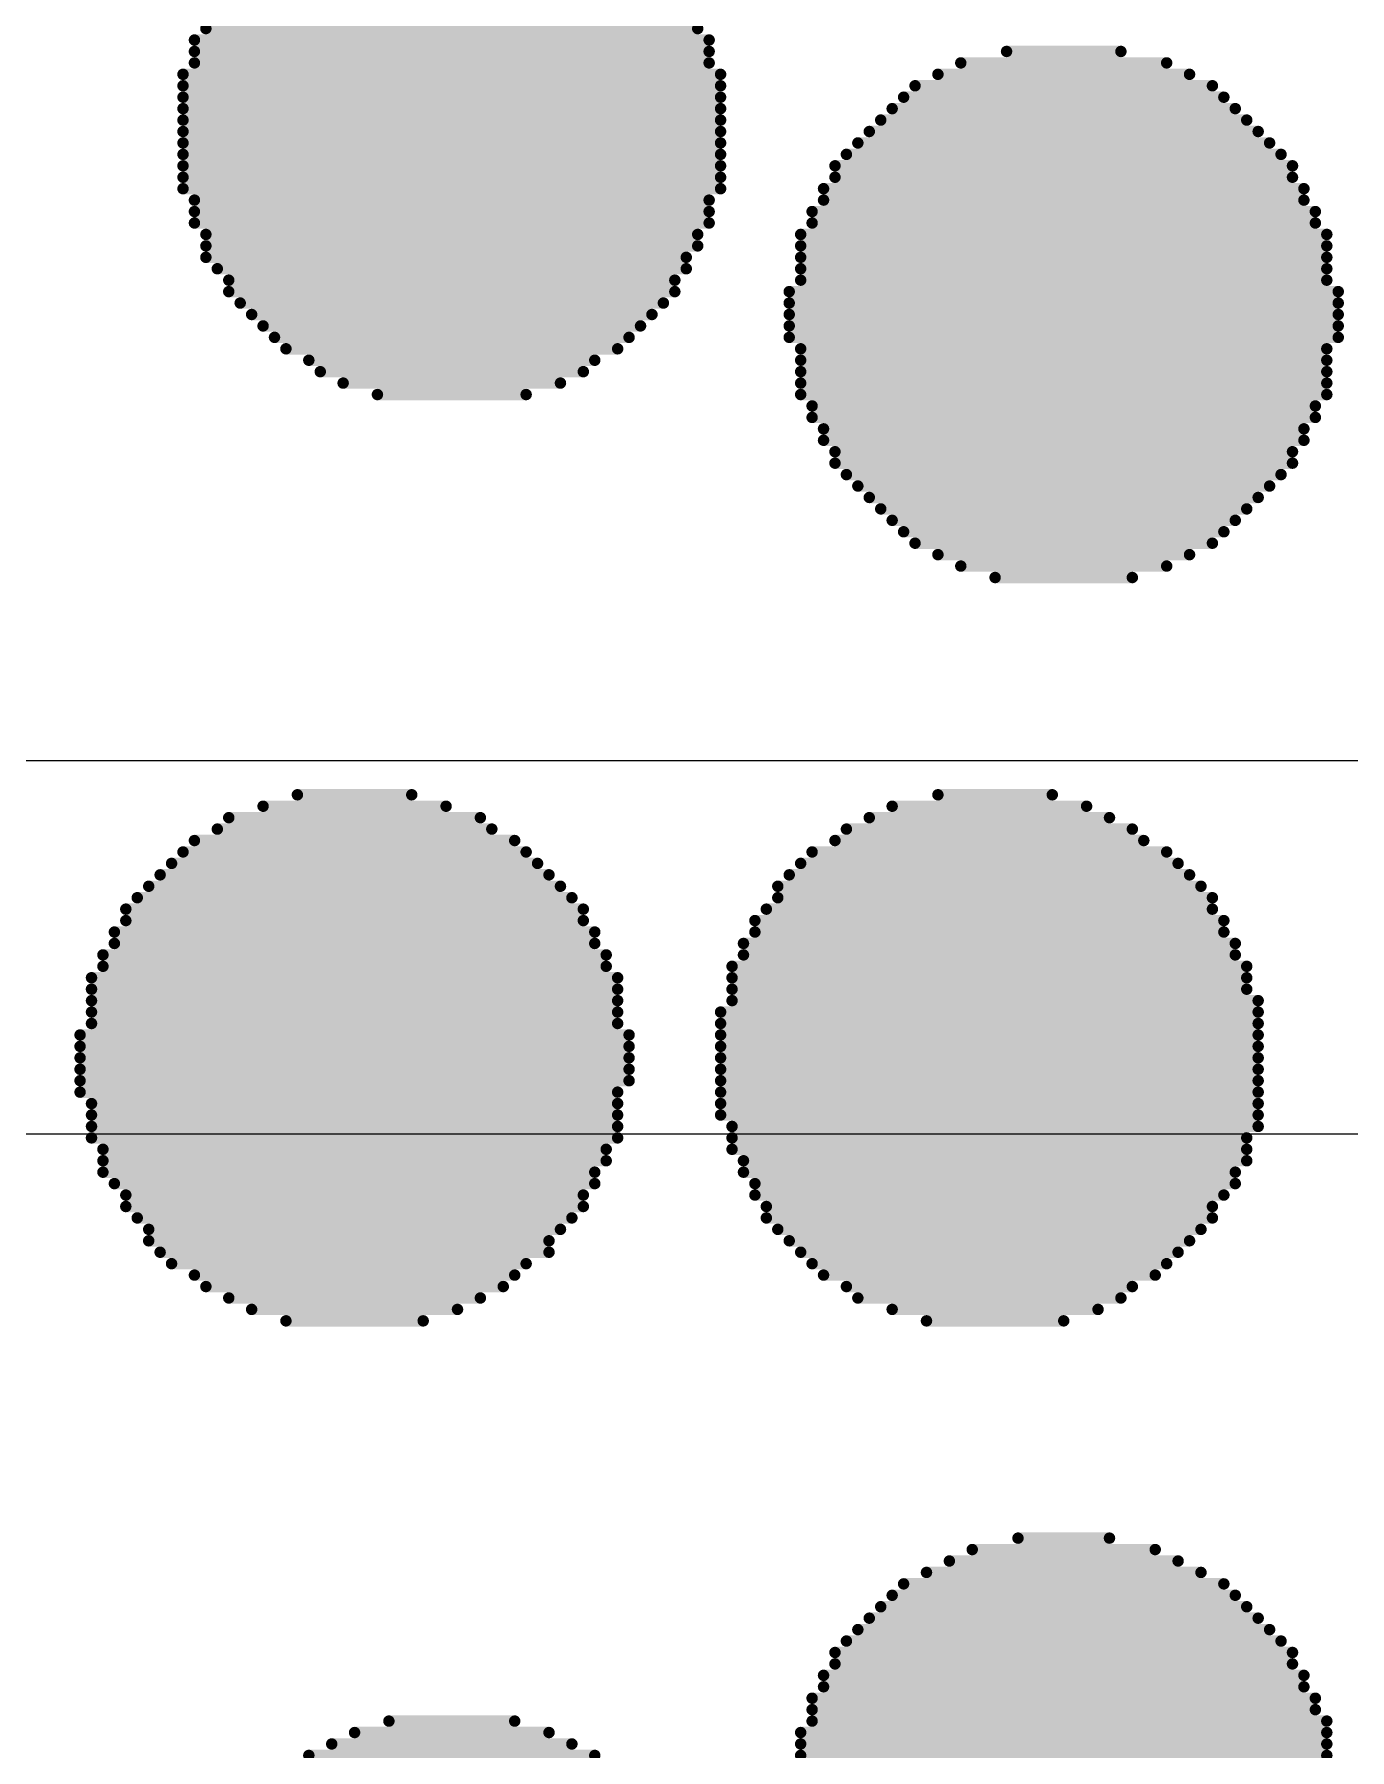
# Model space of a CAD drawing. Header units: millimetres. Extents: x 45 to 209, y 90 to 189.
# Drawn here: x 68.38 to 69.11, y 96.816 to 97.769 of the extents above; entities that cross this region are included whole.
import ezdxf

# ---------------------------------------------------------------- set-up
doc = ezdxf.new("R2010")
doc.units = ezdxf.units.MM
doc.layers.add('TopLayer', color=1, linetype='Continuous')
doc.layers.add('TopOverlay', color=2, linetype='Continuous')

# ---------------------------------------------------------------- blocks, each defined once
blk = doc.blocks.new('5394DE47_A0E8_4329_8464_7791B7C19310_62')
at = {"layer": 'TopOverlay', "const_width": 0.00635}
for points in [[(0.7953, 3.61655), (1.06835, 3.61655)], [(0.78895, 3.6102), (1.0747, 3.6102)], [(0.78895, 3.60385), (1.0747, 3.60385)], [(0.78895, 3.5975), (1.0747, 3.5975)], [(1.2144, 3.5975), (1.3287, 3.5975)], [(1.2398, 3.60385), (1.3033, 3.60385)], [(0.7826, 3.59115), (1.08105, 3.59115)], [(1.2017, 3.59115), (1.3414, 3.59115)], [(0.7826, 3.5848), (1.08105, 3.5848)], [(0.7826, 3.57845), (1.08105, 3.57845)], [(1.18265, 3.57845), (1.36045, 3.57845)], [(1.189, 3.5848), (1.3541, 3.5848)], [(0.7826, 3.5721), (1.08105, 3.5721)], [(1.1763, 3.5721), (1.3668, 3.5721)], [(0.7826, 3.56575), (1.08105, 3.56575)], [(0.7826, 3.5594), (1.08105, 3.5594)], [(1.1636, 3.5594), (1.3795, 3.5594)], [(1.16995, 3.56575), (1.37315, 3.56575)], [(0.7826, 3.55305), (1.08105, 3.55305)], [(1.15725, 3.55305), (1.38585, 3.55305)], [(0.7826, 3.5467), (1.08105, 3.5467)], [(0.7826, 3.54035), (1.08105, 3.54035)], [(1.14455, 3.54035), (1.39855, 3.54035)], [(1.1509, 3.5467), (1.3922, 3.5467)], [(0.7826, 3.534), (1.08105, 3.534)], [(1.14455, 3.534), (1.39855, 3.534)], [(0.7826, 3.52765), (1.08105, 3.52765)], [(0.78895, 3.5213), (1.0747, 3.5213)], [(1.1382, 3.52765), (1.4049, 3.52765)], [(1.1382, 3.5213), (1.4049, 3.5213)], [(0.78895, 3.51495), (1.0747, 3.51495)], [(1.13185, 3.51495), (1.41125, 3.51495)], [(0.78895, 3.5086), (1.0747, 3.5086)], [(0.7953, 3.50225), (1.06835, 3.50225)], [(1.1255, 3.50225), (1.4176, 3.50225)], [(1.13185, 3.5086), (1.41125, 3.5086)], [(0.7953, 3.4959), (1.06835, 3.4959)], [(1.1255, 3.4959), (1.4176, 3.4959)], [(0.7953, 3.48955), (1.062, 3.48955)], [(0.80165, 3.4832), (1.062, 3.4832)], [(1.1255, 3.48955), (1.4176, 3.48955)], [(1.1255, 3.4832), (1.4176, 3.4832)], [(0.808, 3.47685), (1.05565, 3.47685)], [(1.1255, 3.47685), (1.4176, 3.47685)], [(0.808, 3.4705), (1.05565, 3.4705)], [(0.81435, 3.46415), (1.0493, 3.46415)], [(1.11915, 3.4705), (1.42395, 3.4705)], [(1.11915, 3.46415), (1.42395, 3.46415)], [(0.8207, 3.4578), (1.04295, 3.4578)], [(1.11915, 3.4578), (1.42395, 3.4578)], [(0.82705, 3.45145), (1.0366, 3.45145)], [(0.8334, 3.4451), (1.03025, 3.4451)], [(1.11915, 3.45145), (1.42395, 3.45145)], [(1.11915, 3.4451), (1.42395, 3.4451)], [(0.83975, 3.43875), (1.0239, 3.43875)], [(1.1255, 3.43875), (1.4176, 3.43875)], [(0.85245, 3.4324), (1.0112, 3.4324)], [(0.8588, 3.42605), (1.00485, 3.42605)], [(1.1255, 3.4324), (1.4176, 3.4324)], [(1.1255, 3.42605), (1.4176, 3.42605)], [(0.8715, 3.4197), (0.99215, 3.4197)], [(1.1255, 3.4197), (1.4176, 3.4197)], [(0.89055, 3.41335), (0.9731, 3.41335)], [(1.1255, 3.41335), (1.4176, 3.41335)], [(1.13185, 3.407), (1.41125, 3.407)], [(1.13185, 3.40065), (1.41125, 3.40065)], [(1.1382, 3.3943), (1.4049, 3.3943)], [(1.1382, 3.38795), (1.4049, 3.38795)], [(1.14455, 3.3816), (1.39855, 3.3816)], [(1.14455, 3.37525), (1.39855, 3.37525)], [(1.1509, 3.3689), (1.3922, 3.3689)], [(1.15725, 3.36255), (1.38585, 3.36255)], [(1.1636, 3.3562), (1.3795, 3.3562)], [(1.16995, 3.34985), (1.37315, 3.34985)], [(1.1763, 3.3435), (1.3668, 3.3435)], [(1.18265, 3.33715), (1.36045, 3.33715)], [(1.189, 3.3308), (1.3541, 3.3308)], [(1.2017, 3.32445), (1.3414, 3.32445)], [(1.2144, 3.3181), (1.3287, 3.3181)], [(1.23345, 3.31175), (1.30965, 3.31175)], [(0.8461, 3.1911), (0.9096, 3.1911)], [(1.2017, 3.1911), (1.2652, 3.1911)], [(0.808, 3.1784), (0.9477, 3.1784)], [(0.82705, 3.18475), (0.92865, 3.18475)], [(1.1636, 3.1784), (1.29695, 3.1784)], [(1.1763, 3.18475), (1.28425, 3.18475)], [(0.80165, 3.17205), (0.95405, 3.17205)], [(1.1509, 3.17205), (1.30965, 3.17205)], [(0.7826, 3.15935), (0.9731, 3.15935)], [(0.78895, 3.1657), (0.96675, 3.1657)], [(1.13185, 3.15935), (1.3287, 3.15935)], [(1.14455, 3.1657), (1.316, 3.1657)], [(0.77625, 3.153), (0.97945, 3.153)], [(1.1255, 3.153), (1.33505, 3.153)], [(0.76355, 3.1403), (0.99215, 3.1403)], [(0.7699, 3.14665), (0.9858, 3.14665)], [(1.1128, 3.1403), (1.34775, 3.1403)], [(1.11915, 3.14665), (1.3414, 3.14665)], [(0.7572, 3.13395), (0.9985, 3.13395)], [(1.1128, 3.13395), (1.3541, 3.13395)], [(0.75085, 3.1276), (1.00485, 3.1276)], [(0.75085, 3.12125), (1.00485, 3.12125)], [(1.1001, 3.12125), (1.36045, 3.12125)], [(1.10645, 3.1276), (1.3541, 3.1276)], [(0.7445, 3.1149), (1.0112, 3.1149)], [(1.1001, 3.1149), (1.36045, 3.1149)], [(0.73815, 3.1022), (1.01755, 3.1022)], [(0.7445, 3.10855), (1.0112, 3.10855)], [(1.09375, 3.10855), (1.3668, 3.10855)], [(1.09375, 3.1022), (1.3668, 3.1022)], [(0.73815, 3.09585), (1.01755, 3.09585)], [(1.0874, 3.09585), (1.37315, 3.09585)], [(0.7318, 3.0895), (1.0239, 3.0895)], [(0.7318, 3.08315), (1.0239, 3.08315)], [(1.0874, 3.0895), (1.37315, 3.0895)], [(1.0874, 3.08315), (1.37315, 3.08315)], [(0.7318, 3.0768), (1.0239, 3.0768)], [(1.0874, 3.0768), (1.3795, 3.0768)], [(0.7318, 3.07045), (1.0239, 3.07045)], [(0.7318, 3.0641), (1.0239, 3.0641)], [(1.08105, 3.07045), (1.3795, 3.07045)], [(1.08105, 3.0641), (1.3795, 3.0641)], [(0.72545, 3.05775), (1.03025, 3.05775)], [(1.08105, 3.05775), (1.3795, 3.05775)], [(0.72545, 3.0514), (1.03025, 3.0514)], [(0.72545, 3.04505), (1.03025, 3.04505)], [(1.08105, 3.0514), (1.3795, 3.0514)], [(1.08105, 3.04505), (1.3795, 3.04505)], [(0.72545, 3.0387), (1.03025, 3.0387)], [(1.08105, 3.0387), (1.3795, 3.0387)], [(0.72545, 3.03235), (1.03025, 3.03235)], [(0.72545, 3.026), (1.0239, 3.026)], [(1.08105, 3.03235), (1.3795, 3.03235)], [(1.08105, 3.026), (1.3795, 3.026)], [(0.7318, 3.01965), (1.0239, 3.01965)], [(1.08105, 3.01965), (1.3795, 3.01965)], [(0.7318, 3.0133), (1.0239, 3.0133)], [(0.7318, 3.00695), (1.0239, 3.00695)], [(1.08105, 3.0133), (1.3795, 3.0133)], [(1.0874, 3.00695), (1.3795, 3.00695)], [(0.7318, 3.0006), (1.0239, 3.0006)], [(1.0874, 3.0006), (1.37315, 3.0006)], [(0.73815, 2.99425), (1.01755, 2.99425)], [(0.73815, 2.9879), (1.01755, 2.9879)], [(1.0874, 2.99425), (1.37315, 2.99425)], [(1.09375, 2.9879), (1.37315, 2.9879)], [(0.73815, 2.98155), (1.0112, 2.98155)], [(1.09375, 2.98155), (1.3668, 2.98155)], [(0.7445, 2.9752), (1.0112, 2.9752)], [(0.75085, 2.96885), (1.00485, 2.96885)], [(1.1001, 2.9752), (1.3668, 2.9752)], [(1.1001, 2.96885), (1.36045, 2.96885)], [(0.75085, 2.9625), (1.00485, 2.9625)], [(1.10645, 2.9625), (1.3541, 2.9625)], [(0.7572, 2.95615), (0.9985, 2.95615)], [(0.76355, 2.9498), (0.99215, 2.9498)], [(1.10645, 2.95615), (1.3541, 2.95615)], [(1.1128, 2.9498), (1.34775, 2.9498)], [(0.76355, 2.94345), (0.9858, 2.94345)], [(1.11915, 2.94345), (1.3414, 2.94345)], [(0.7699, 2.9371), (0.9858, 2.9371)], [(0.77625, 2.93075), (0.9731, 2.93075)], [(1.1255, 2.9371), (1.33505, 2.9371)], [(1.13185, 2.93075), (1.3287, 2.93075)], [(0.78895, 2.9244), (0.96675, 2.9244)], [(1.1382, 2.9244), (1.32235, 2.9244)], [(0.7953, 2.91805), (0.9604, 2.91805)], [(0.808, 2.9117), (0.9477, 2.9117)], [(1.1509, 2.91805), (1.30965, 2.91805)], [(1.15725, 2.9117), (1.3033, 2.9117)], [(0.8207, 2.90535), (0.935, 2.90535)], [(1.1763, 2.90535), (1.2906, 2.90535)], [(0.83975, 2.899), (0.91595, 2.899)], [(1.19535, 2.899), (1.27155, 2.899)], [(1.24615, 2.77835), (1.29695, 2.77835)], [(1.22075, 2.772), (1.32235, 2.772)], [(1.19535, 2.7593), (1.34775, 2.7593)], [(1.20805, 2.76565), (1.33505, 2.76565)], [(1.18265, 2.75295), (1.36045, 2.75295)], [(1.16995, 2.74025), (1.37315, 2.74025)], [(1.1763, 2.7466), (1.3668, 2.7466)], [(1.1636, 2.7339), (1.3795, 2.7339)], [(1.1509, 2.7212), (1.3922, 2.7212)], [(1.15725, 2.72755), (1.38585, 2.72755)], [(1.14455, 2.71485), (1.39855, 2.71485)], [(1.1382, 2.70215), (1.4049, 2.70215)], [(1.14455, 2.7085), (1.39855, 2.7085)], [(1.1382, 2.6958), (1.4049, 2.6958)], [(1.13185, 2.68945), (1.41125, 2.68945)], [(1.13185, 2.6831), (1.41125, 2.6831)], [(0.8969, 2.67675), (0.96675, 2.67675)], [(1.13185, 2.67675), (1.4176, 2.67675)], [(0.86515, 2.66405), (0.9985, 2.66405)], [(0.87785, 2.6704), (0.9858, 2.6704)], [(1.1255, 2.6704), (1.4176, 2.6704)], [(1.1255, 2.66405), (1.4176, 2.66405)], [(0.85245, 2.6577), (1.0112, 2.6577)], [(1.1255, 2.6577), (1.4176, 2.6577)]]:
    blk.add_lwpolyline(points, dxfattribs=at)
at = {"layer": 'TopOverlay', "const_width": 0.00317}
for points in [[(0.79371, 3.61655, 1), (0.79689, 3.61655, 1)], [(1.06676, 3.61655, 1), (1.06994, 3.61655, 1)], [(0.78736, 3.6102, 1), (0.79054, 3.6102, 1)], [(1.07311, 3.6102, 1), (1.07629, 3.6102, 1)], [(0.78736, 3.60385, 1), (0.79054, 3.60385, 1)], [(0.78736, 3.5975, 1), (0.79054, 3.5975, 1)], [(1.07311, 3.60385, 1), (1.07629, 3.60385, 1)], [(1.07311, 3.5975, 1), (1.07629, 3.5975, 1)], [(1.21281, 3.5975, 1), (1.21599, 3.5975, 1)], [(1.23821, 3.60385, 1), (1.24139, 3.60385, 1)], [(1.30171, 3.60385, 1), (1.30489, 3.60385, 1)], [(1.32711, 3.5975, 1), (1.33029, 3.5975, 1)], [(0.78101, 3.59115, 1), (0.78419, 3.59115, 1)], [(1.07946, 3.59115, 1), (1.08264, 3.59115, 1)], [(1.20011, 3.59115, 1), (1.20329, 3.59115, 1)], [(1.33981, 3.59115, 1), (1.34299, 3.59115, 1)], [(0.78101, 3.5848, 1), (0.78419, 3.5848, 1)], [(0.78101, 3.57845, 1), (0.78419, 3.57845, 1)], [(1.07946, 3.5848, 1), (1.08264, 3.5848, 1)], [(1.07946, 3.57845, 1), (1.08264, 3.57845, 1)], [(1.18106, 3.57845, 1), (1.18424, 3.57845, 1)], [(1.18741, 3.5848, 1), (1.19059, 3.5848, 1)], [(1.35251, 3.5848, 1), (1.35569, 3.5848, 1)], [(1.35886, 3.57845, 1), (1.36204, 3.57845, 1)], [(0.78101, 3.5721, 1), (0.78419, 3.5721, 1)], [(1.07946, 3.5721, 1), (1.08264, 3.5721, 1)], [(1.17471, 3.5721, 1), (1.17789, 3.5721, 1)], [(1.36521, 3.5721, 1), (1.36839, 3.5721, 1)], [(0.78101, 3.56575, 1), (0.78419, 3.56575, 1)], [(0.78101, 3.5594, 1), (0.78419, 3.5594, 1)], [(1.07946, 3.56575, 1), (1.08264, 3.56575, 1)], [(1.07946, 3.5594, 1), (1.08264, 3.5594, 1)], [(1.16201, 3.5594, 1), (1.16519, 3.5594, 1)], [(1.16836, 3.56575, 1), (1.17154, 3.56575, 1)], [(1.37156, 3.56575, 1), (1.37474, 3.56575, 1)], [(1.37791, 3.5594, 1), (1.38109, 3.5594, 1)], [(0.78101, 3.55305, 1), (0.78419, 3.55305, 1)], [(1.07946, 3.55305, 1), (1.08264, 3.55305, 1)], [(1.15566, 3.55305, 1), (1.15884, 3.55305, 1)], [(1.38426, 3.55305, 1), (1.38744, 3.55305, 1)], [(0.78101, 3.5467, 1), (0.78419, 3.5467, 1)], [(0.78101, 3.54035, 1), (0.78419, 3.54035, 1)], [(1.07946, 3.5467, 1), (1.08264, 3.5467, 1)], [(1.07946, 3.54035, 1), (1.08264, 3.54035, 1)], [(1.14296, 3.54035, 1), (1.14614, 3.54035, 1)], [(1.14931, 3.5467, 1), (1.15249, 3.5467, 1)], [(1.39061, 3.5467, 1), (1.39379, 3.5467, 1)], [(1.39696, 3.54035, 1), (1.40014, 3.54035, 1)], [(0.78101, 3.534, 1), (0.78419, 3.534, 1)], [(1.07946, 3.534, 1), (1.08264, 3.534, 1)], [(1.14296, 3.534, 1), (1.14614, 3.534, 1)], [(1.39696, 3.534, 1), (1.40014, 3.534, 1)], [(0.78101, 3.52765, 1), (0.78419, 3.52765, 1)], [(0.78736, 3.5213, 1), (0.79054, 3.5213, 1)], [(1.07311, 3.5213, 1), (1.07629, 3.5213, 1)], [(1.07946, 3.52765, 1), (1.08264, 3.52765, 1)], [(1.13661, 3.52765, 1), (1.13979, 3.52765, 1)], [(1.13661, 3.5213, 1), (1.13979, 3.5213, 1)], [(1.40331, 3.52765, 1), (1.40649, 3.52765, 1)], [(1.40331, 3.5213, 1), (1.40649, 3.5213, 1)], [(0.78736, 3.51495, 1), (0.79054, 3.51495, 1)], [(1.07311, 3.51495, 1), (1.07629, 3.51495, 1)], [(1.13026, 3.51495, 1), (1.13344, 3.51495, 1)], [(1.40966, 3.51495, 1), (1.41284, 3.51495, 1)], [(0.78736, 3.5086, 1), (0.79054, 3.5086, 1)], [(0.79371, 3.50225, 1), (0.79689, 3.50225, 1)], [(1.06676, 3.50225, 1), (1.06994, 3.50225, 1)], [(1.07311, 3.5086, 1), (1.07629, 3.5086, 1)], [(1.12391, 3.50225, 1), (1.12709, 3.50225, 1)], [(1.13026, 3.5086, 1), (1.13344, 3.5086, 1)], [(1.40966, 3.5086, 1), (1.41284, 3.5086, 1)], [(1.41601, 3.50225, 1), (1.41919, 3.50225, 1)], [(0.79371, 3.4959, 1), (0.79689, 3.4959, 1)], [(1.06676, 3.4959, 1), (1.06994, 3.4959, 1)], [(1.12391, 3.4959, 1), (1.12709, 3.4959, 1)], [(1.41601, 3.4959, 1), (1.41919, 3.4959, 1)], [(0.79371, 3.48955, 1), (0.79689, 3.48955, 1)], [(0.80006, 3.4832, 1), (0.80324, 3.4832, 1)], [(1.06041, 3.48955, 1), (1.06359, 3.48955, 1)], [(1.06041, 3.4832, 1), (1.06359, 3.4832, 1)], [(1.12391, 3.48955, 1), (1.12709, 3.48955, 1)], [(1.12391, 3.4832, 1), (1.12709, 3.4832, 1)], [(1.41601, 3.48955, 1), (1.41919, 3.48955, 1)], [(1.41601, 3.4832, 1), (1.41919, 3.4832, 1)], [(0.80641, 3.47685, 1), (0.80959, 3.47685, 1)], [(1.05406, 3.47685, 1), (1.05724, 3.47685, 1)], [(1.12391, 3.47685, 1), (1.12709, 3.47685, 1)], [(1.41601, 3.47685, 1), (1.41919, 3.47685, 1)], [(0.80641, 3.4705, 1), (0.80959, 3.4705, 1)], [(0.81276, 3.46415, 1), (0.81594, 3.46415, 1)], [(1.04771, 3.46415, 1), (1.05089, 3.46415, 1)], [(1.05406, 3.4705, 1), (1.05724, 3.4705, 1)], [(1.11756, 3.4705, 1), (1.12074, 3.4705, 1)], [(1.11756, 3.46415, 1), (1.12074, 3.46415, 1)], [(1.42236, 3.4705, 1), (1.42554, 3.4705, 1)], [(1.42236, 3.46415, 1), (1.42554, 3.46415, 1)], [(0.81911, 3.4578, 1), (0.82229, 3.4578, 1)], [(1.04136, 3.4578, 1), (1.04454, 3.4578, 1)], [(1.11756, 3.4578, 1), (1.12074, 3.4578, 1)], [(1.42236, 3.4578, 1), (1.42554, 3.4578, 1)], [(0.82546, 3.45145, 1), (0.82864, 3.45145, 1)], [(0.83181, 3.4451, 1), (0.83499, 3.4451, 1)], [(1.02866, 3.4451, 1), (1.03184, 3.4451, 1)], [(1.03501, 3.45145, 1), (1.03819, 3.45145, 1)], [(1.11756, 3.45145, 1), (1.12074, 3.45145, 1)], [(1.11756, 3.4451, 1), (1.12074, 3.4451, 1)], [(1.42236, 3.45145, 1), (1.42554, 3.45145, 1)], [(1.42236, 3.4451, 1), (1.42554, 3.4451, 1)], [(0.83816, 3.43875, 1), (0.84134, 3.43875, 1)], [(1.02231, 3.43875, 1), (1.02549, 3.43875, 1)], [(1.12391, 3.43875, 1), (1.12709, 3.43875, 1)], [(1.41601, 3.43875, 1), (1.41919, 3.43875, 1)], [(0.85086, 3.4324, 1), (0.85404, 3.4324, 1)], [(0.85721, 3.42605, 1), (0.86039, 3.42605, 1)], [(1.00326, 3.42605, 1), (1.00644, 3.42605, 1)], [(1.00961, 3.4324, 1), (1.01279, 3.4324, 1)], [(1.12391, 3.4324, 1), (1.12709, 3.4324, 1)], [(1.12391, 3.42605, 1), (1.12709, 3.42605, 1)], [(1.41601, 3.4324, 1), (1.41919, 3.4324, 1)], [(1.41601, 3.42605, 1), (1.41919, 3.42605, 1)], [(0.86991, 3.4197, 1), (0.87309, 3.4197, 1)], [(0.99056, 3.4197, 1), (0.99374, 3.4197, 1)], [(1.12391, 3.4197, 1), (1.12709, 3.4197, 1)], [(1.41601, 3.4197, 1), (1.41919, 3.4197, 1)], [(0.88896, 3.41335, 1), (0.89214, 3.41335, 1)], [(0.97151, 3.41335, 1), (0.97469, 3.41335, 1)], [(1.12391, 3.41335, 1), (1.12709, 3.41335, 1)], [(1.13026, 3.407, 1), (1.13344, 3.407, 1)], [(1.40966, 3.407, 1), (1.41284, 3.407, 1)], [(1.41601, 3.41335, 1), (1.41919, 3.41335, 1)], [(1.13026, 3.40065, 1), (1.13344, 3.40065, 1)], [(1.40966, 3.40065, 1), (1.41284, 3.40065, 1)], [(1.13661, 3.3943, 1), (1.13979, 3.3943, 1)], [(1.13661, 3.38795, 1), (1.13979, 3.38795, 1)], [(1.40331, 3.3943, 1), (1.40649, 3.3943, 1)], [(1.40331, 3.38795, 1), (1.40649, 3.38795, 1)], [(1.14296, 3.3816, 1), (1.14614, 3.3816, 1)], [(1.39696, 3.3816, 1), (1.40014, 3.3816, 1)], [(1.14296, 3.37525, 1), (1.14614, 3.37525, 1)], [(1.14931, 3.3689, 1), (1.15249, 3.3689, 1)], [(1.39061, 3.3689, 1), (1.39379, 3.3689, 1)], [(1.39696, 3.37525, 1), (1.40014, 3.37525, 1)], [(1.15566, 3.36255, 1), (1.15884, 3.36255, 1)], [(1.38426, 3.36255, 1), (1.38744, 3.36255, 1)], [(1.16201, 3.3562, 1), (1.16519, 3.3562, 1)], [(1.16836, 3.34985, 1), (1.17154, 3.34985, 1)], [(1.37156, 3.34985, 1), (1.37474, 3.34985, 1)], [(1.37791, 3.3562, 1), (1.38109, 3.3562, 1)], [(1.17471, 3.3435, 1), (1.17789, 3.3435, 1)], [(1.36521, 3.3435, 1), (1.36839, 3.3435, 1)], [(1.18106, 3.33715, 1), (1.18424, 3.33715, 1)], [(1.18741, 3.3308, 1), (1.19059, 3.3308, 1)], [(1.35251, 3.3308, 1), (1.35569, 3.3308, 1)], [(1.35886, 3.33715, 1), (1.36204, 3.33715, 1)], [(1.20011, 3.32445, 1), (1.20329, 3.32445, 1)], [(1.33981, 3.32445, 1), (1.34299, 3.32445, 1)], [(1.21281, 3.3181, 1), (1.21599, 3.3181, 1)], [(1.23186, 3.31175, 1), (1.23504, 3.31175, 1)], [(1.30806, 3.31175, 1), (1.31124, 3.31175, 1)], [(1.32711, 3.3181, 1), (1.33029, 3.3181, 1)], [(0.84451, 3.1911, 1), (0.84769, 3.1911, 1)], [(0.90801, 3.1911, 1), (0.91119, 3.1911, 1)], [(1.20011, 3.1911, 1), (1.20329, 3.1911, 1)], [(1.26361, 3.1911, 1), (1.26679, 3.1911, 1)], [(0.80641, 3.1784, 1), (0.80959, 3.1784, 1)], [(0.82546, 3.18475, 1), (0.82864, 3.18475, 1)], [(0.92706, 3.18475, 1), (0.93024, 3.18475, 1)], [(0.94611, 3.1784, 1), (0.94929, 3.1784, 1)], [(1.16201, 3.1784, 1), (1.16519, 3.1784, 1)], [(1.17471, 3.18475, 1), (1.17789, 3.18475, 1)], [(1.28266, 3.18475, 1), (1.28584, 3.18475, 1)], [(1.29536, 3.1784, 1), (1.29854, 3.1784, 1)], [(0.80006, 3.17205, 1), (0.80324, 3.17205, 1)], [(0.95246, 3.17205, 1), (0.95564, 3.17205, 1)], [(1.14931, 3.17205, 1), (1.15249, 3.17205, 1)], [(1.30806, 3.17205, 1), (1.31124, 3.17205, 1)], [(0.78101, 3.15935, 1), (0.78419, 3.15935, 1)], [(0.78736, 3.1657, 1), (0.79054, 3.1657, 1)], [(0.96516, 3.1657, 1), (0.96834, 3.1657, 1)], [(0.97151, 3.15935, 1), (0.97469, 3.15935, 1)], [(1.13026, 3.15935, 1), (1.13344, 3.15935, 1)], [(1.14296, 3.1657, 1), (1.14614, 3.1657, 1)], [(1.31441, 3.1657, 1), (1.31759, 3.1657, 1)], [(1.32711, 3.15935, 1), (1.33029, 3.15935, 1)], [(0.77466, 3.153, 1), (0.77784, 3.153, 1)], [(0.97786, 3.153, 1), (0.98104, 3.153, 1)], [(1.12391, 3.153, 1), (1.12709, 3.153, 1)], [(1.33346, 3.153, 1), (1.33664, 3.153, 1)], [(0.76196, 3.1403, 1), (0.76514, 3.1403, 1)], [(0.76831, 3.14665, 1), (0.77149, 3.14665, 1)], [(0.98421, 3.14665, 1), (0.98739, 3.14665, 1)], [(0.99056, 3.1403, 1), (0.99374, 3.1403, 1)], [(1.11121, 3.1403, 1), (1.11439, 3.1403, 1)], [(1.11756, 3.14665, 1), (1.12074, 3.14665, 1)], [(1.33981, 3.14665, 1), (1.34299, 3.14665, 1)], [(1.34616, 3.1403, 1), (1.34934, 3.1403, 1)], [(0.75561, 3.13395, 1), (0.75879, 3.13395, 1)], [(0.99691, 3.13395, 1), (1.00009, 3.13395, 1)], [(1.11121, 3.13395, 1), (1.11439, 3.13395, 1)], [(1.35251, 3.13395, 1), (1.35569, 3.13395, 1)], [(0.74926, 3.1276, 1), (0.75244, 3.1276, 1)], [(0.74926, 3.12125, 1), (0.75244, 3.12125, 1)], [(1.00326, 3.1276, 1), (1.00644, 3.1276, 1)], [(1.00326, 3.12125, 1), (1.00644, 3.12125, 1)], [(1.09851, 3.12125, 1), (1.10169, 3.12125, 1)], [(1.10486, 3.1276, 1), (1.10804, 3.1276, 1)], [(1.35251, 3.1276, 1), (1.35569, 3.1276, 1)], [(1.35886, 3.12125, 1), (1.36204, 3.12125, 1)], [(0.74291, 3.1149, 1), (0.74609, 3.1149, 1)], [(1.00961, 3.1149, 1), (1.01279, 3.1149, 1)], [(1.09851, 3.1149, 1), (1.10169, 3.1149, 1)], [(1.35886, 3.1149, 1), (1.36204, 3.1149, 1)], [(0.73656, 3.1022, 1), (0.73974, 3.1022, 1)], [(0.74291, 3.10855, 1), (0.74609, 3.10855, 1)], [(1.00961, 3.10855, 1), (1.01279, 3.10855, 1)], [(1.01596, 3.1022, 1), (1.01914, 3.1022, 1)], [(1.09216, 3.10855, 1), (1.09534, 3.10855, 1)], [(1.09216, 3.1022, 1), (1.09534, 3.1022, 1)], [(1.36521, 3.10855, 1), (1.36839, 3.10855, 1)], [(1.36521, 3.1022, 1), (1.36839, 3.1022, 1)], [(0.73656, 3.09585, 1), (0.73974, 3.09585, 1)], [(1.01596, 3.09585, 1), (1.01914, 3.09585, 1)], [(1.08581, 3.09585, 1), (1.08899, 3.09585, 1)], [(1.37156, 3.09585, 1), (1.37474, 3.09585, 1)], [(0.73021, 3.0895, 1), (0.73339, 3.0895, 1)], [(0.73021, 3.08315, 1), (0.73339, 3.08315, 1)], [(1.02231, 3.0895, 1), (1.02549, 3.0895, 1)], [(1.02231, 3.08315, 1), (1.02549, 3.08315, 1)], [(1.08581, 3.0895, 1), (1.08899, 3.0895, 1)], [(1.08581, 3.08315, 1), (1.08899, 3.08315, 1)], [(1.37156, 3.0895, 1), (1.37474, 3.0895, 1)], [(1.37156, 3.08315, 1), (1.37474, 3.08315, 1)], [(0.73021, 3.0768, 1), (0.73339, 3.0768, 1)], [(1.02231, 3.0768, 1), (1.02549, 3.0768, 1)], [(1.08581, 3.0768, 1), (1.08899, 3.0768, 1)], [(1.37791, 3.0768, 1), (1.38109, 3.0768, 1)], [(0.73021, 3.07045, 1), (0.73339, 3.07045, 1)], [(0.73021, 3.0641, 1), (0.73339, 3.0641, 1)], [(1.02231, 3.07045, 1), (1.02549, 3.07045, 1)], [(1.02231, 3.0641, 1), (1.02549, 3.0641, 1)], [(1.07946, 3.07045, 1), (1.08264, 3.07045, 1)], [(1.07946, 3.0641, 1), (1.08264, 3.0641, 1)], [(1.37791, 3.07045, 1), (1.38109, 3.07045, 1)], [(1.37791, 3.0641, 1), (1.38109, 3.0641, 1)], [(0.72386, 3.05775, 1), (0.72704, 3.05775, 1)], [(1.02866, 3.05775, 1), (1.03184, 3.05775, 1)], [(1.07946, 3.05775, 1), (1.08264, 3.05775, 1)], [(1.37791, 3.05775, 1), (1.38109, 3.05775, 1)], [(0.72386, 3.0514, 1), (0.72704, 3.0514, 1)], [(0.72386, 3.04505, 1), (0.72704, 3.04505, 1)], [(1.02866, 3.0514, 1), (1.03184, 3.0514, 1)], [(1.02866, 3.04505, 1), (1.03184, 3.04505, 1)], [(1.07946, 3.0514, 1), (1.08264, 3.0514, 1)], [(1.07946, 3.04505, 1), (1.08264, 3.04505, 1)], [(1.37791, 3.0514, 1), (1.38109, 3.0514, 1)], [(1.37791, 3.04505, 1), (1.38109, 3.04505, 1)], [(0.72386, 3.0387, 1), (0.72704, 3.0387, 1)], [(1.02866, 3.0387, 1), (1.03184, 3.0387, 1)], [(1.07946, 3.0387, 1), (1.08264, 3.0387, 1)], [(1.37791, 3.0387, 1), (1.38109, 3.0387, 1)], [(0.72386, 3.03235, 1), (0.72704, 3.03235, 1)], [(0.72386, 3.026, 1), (0.72704, 3.026, 1)], [(1.02231, 3.026, 1), (1.02549, 3.026, 1)], [(1.02866, 3.03235, 1), (1.03184, 3.03235, 1)], [(1.07946, 3.03235, 1), (1.08264, 3.03235, 1)], [(1.07946, 3.026, 1), (1.08264, 3.026, 1)], [(1.37791, 3.03235, 1), (1.38109, 3.03235, 1)], [(1.37791, 3.026, 1), (1.38109, 3.026, 1)], [(0.73021, 3.01965, 1), (0.73339, 3.01965, 1)], [(1.02231, 3.01965, 1), (1.02549, 3.01965, 1)], [(1.07946, 3.01965, 1), (1.08264, 3.01965, 1)], [(1.37791, 3.01965, 1), (1.38109, 3.01965, 1)], [(0.73021, 3.0133, 1), (0.73339, 3.0133, 1)], [(0.73021, 3.00695, 1), (0.73339, 3.00695, 1)], [(1.02231, 3.0133, 1), (1.02549, 3.0133, 1)], [(1.02231, 3.00695, 1), (1.02549, 3.00695, 1)], [(1.07946, 3.0133, 1), (1.08264, 3.0133, 1)], [(1.08581, 3.00695, 1), (1.08899, 3.00695, 1)], [(1.37791, 3.0133, 1), (1.38109, 3.0133, 1)], [(1.37791, 3.00695, 1), (1.38109, 3.00695, 1)], [(0.73021, 3.0006, 1), (0.73339, 3.0006, 1)], [(1.02231, 3.0006, 1), (1.02549, 3.0006, 1)], [(1.08581, 3.0006, 1), (1.08899, 3.0006, 1)], [(1.37156, 3.0006, 1), (1.37474, 3.0006, 1)], [(0.73656, 2.99425, 1), (0.73974, 2.99425, 1)], [(0.73656, 2.9879, 1), (0.73974, 2.9879, 1)], [(1.01596, 2.99425, 1), (1.01914, 2.99425, 1)], [(1.01596, 2.9879, 1), (1.01914, 2.9879, 1)], [(1.08581, 2.99425, 1), (1.08899, 2.99425, 1)], [(1.09216, 2.9879, 1), (1.09534, 2.9879, 1)], [(1.37156, 2.99425, 1), (1.37474, 2.99425, 1)], [(1.37156, 2.9879, 1), (1.37474, 2.9879, 1)], [(0.73656, 2.98155, 1), (0.73974, 2.98155, 1)], [(1.00961, 2.98155, 1), (1.01279, 2.98155, 1)], [(1.09216, 2.98155, 1), (1.09534, 2.98155, 1)], [(1.36521, 2.98155, 1), (1.36839, 2.98155, 1)], [(0.74291, 2.9752, 1), (0.74609, 2.9752, 1)], [(0.74926, 2.96885, 1), (0.75244, 2.96885, 1)], [(1.00326, 2.96885, 1), (1.00644, 2.96885, 1)], [(1.00961, 2.9752, 1), (1.01279, 2.9752, 1)], [(1.09851, 2.9752, 1), (1.10169, 2.9752, 1)], [(1.09851, 2.96885, 1), (1.10169, 2.96885, 1)], [(1.35886, 2.96885, 1), (1.36204, 2.96885, 1)], [(1.36521, 2.9752, 1), (1.36839, 2.9752, 1)], [(0.74926, 2.9625, 1), (0.75244, 2.9625, 1)], [(1.00326, 2.9625, 1), (1.00644, 2.9625, 1)], [(1.10486, 2.9625, 1), (1.10804, 2.9625, 1)], [(1.35251, 2.9625, 1), (1.35569, 2.9625, 1)], [(0.75561, 2.95615, 1), (0.75879, 2.95615, 1)], [(0.76196, 2.9498, 1), (0.76514, 2.9498, 1)], [(0.99056, 2.9498, 1), (0.99374, 2.9498, 1)], [(0.99691, 2.95615, 1), (1.00009, 2.95615, 1)], [(1.10486, 2.95615, 1), (1.10804, 2.95615, 1)], [(1.11121, 2.9498, 1), (1.11439, 2.9498, 1)], [(1.34616, 2.9498, 1), (1.34934, 2.9498, 1)], [(1.35251, 2.95615, 1), (1.35569, 2.95615, 1)], [(0.76196, 2.94345, 1), (0.76514, 2.94345, 1)], [(0.98421, 2.94345, 1), (0.98739, 2.94345, 1)], [(1.11756, 2.94345, 1), (1.12074, 2.94345, 1)], [(1.33981, 2.94345, 1), (1.34299, 2.94345, 1)], [(0.76831, 2.9371, 1), (0.77149, 2.9371, 1)], [(0.77466, 2.93075, 1), (0.77784, 2.93075, 1)], [(0.97151, 2.93075, 1), (0.97469, 2.93075, 1)], [(0.98421, 2.9371, 1), (0.98739, 2.9371, 1)], [(1.12391, 2.9371, 1), (1.12709, 2.9371, 1)], [(1.13026, 2.93075, 1), (1.13344, 2.93075, 1)], [(1.32711, 2.93075, 1), (1.33029, 2.93075, 1)], [(1.33346, 2.9371, 1), (1.33664, 2.9371, 1)], [(0.78736, 2.9244, 1), (0.79054, 2.9244, 1)], [(0.96516, 2.9244, 1), (0.96834, 2.9244, 1)], [(1.13661, 2.9244, 1), (1.13979, 2.9244, 1)], [(1.32076, 2.9244, 1), (1.32394, 2.9244, 1)], [(0.79371, 2.91805, 1), (0.79689, 2.91805, 1)], [(0.80641, 2.9117, 1), (0.80959, 2.9117, 1)], [(0.94611, 2.9117, 1), (0.94929, 2.9117, 1)], [(0.95881, 2.91805, 1), (0.96199, 2.91805, 1)], [(1.14931, 2.91805, 1), (1.15249, 2.91805, 1)], [(1.15566, 2.9117, 1), (1.15884, 2.9117, 1)], [(1.30171, 2.9117, 1), (1.30489, 2.9117, 1)], [(1.30806, 2.91805, 1), (1.31124, 2.91805, 1)], [(0.81911, 2.90535, 1), (0.82229, 2.90535, 1)], [(0.93341, 2.90535, 1), (0.93659, 2.90535, 1)], [(1.17471, 2.90535, 1), (1.17789, 2.90535, 1)], [(1.28901, 2.90535, 1), (1.29219, 2.90535, 1)], [(0.83816, 2.899, 1), (0.84134, 2.899, 1)], [(0.91436, 2.899, 1), (0.91754, 2.899, 1)], [(1.19376, 2.899, 1), (1.19694, 2.899, 1)], [(1.26996, 2.899, 1), (1.27314, 2.899, 1)], [(1.24456, 2.77835, 1), (1.24774, 2.77835, 1)], [(1.29536, 2.77835, 1), (1.29854, 2.77835, 1)], [(1.21916, 2.772, 1), (1.22234, 2.772, 1)], [(1.32076, 2.772, 1), (1.32394, 2.772, 1)], [(1.19376, 2.7593, 1), (1.19694, 2.7593, 1)], [(1.20646, 2.76565, 1), (1.20964, 2.76565, 1)], [(1.33346, 2.76565, 1), (1.33664, 2.76565, 1)], [(1.34616, 2.7593, 1), (1.34934, 2.7593, 1)], [(1.18106, 2.75295, 1), (1.18424, 2.75295, 1)], [(1.35886, 2.75295, 1), (1.36204, 2.75295, 1)], [(1.16836, 2.74025, 1), (1.17154, 2.74025, 1)], [(1.17471, 2.7466, 1), (1.17789, 2.7466, 1)], [(1.36521, 2.7466, 1), (1.36839, 2.7466, 1)], [(1.37156, 2.74025, 1), (1.37474, 2.74025, 1)], [(1.16201, 2.7339, 1), (1.16519, 2.7339, 1)], [(1.37791, 2.7339, 1), (1.38109, 2.7339, 1)], [(1.14931, 2.7212, 1), (1.15249, 2.7212, 1)], [(1.15566, 2.72755, 1), (1.15884, 2.72755, 1)], [(1.38426, 2.72755, 1), (1.38744, 2.72755, 1)], [(1.39061, 2.7212, 1), (1.39379, 2.7212, 1)], [(1.14296, 2.71485, 1), (1.14614, 2.71485, 1)], [(1.39696, 2.71485, 1), (1.40014, 2.71485, 1)], [(1.13661, 2.70215, 1), (1.13979, 2.70215, 1)], [(1.14296, 2.7085, 1), (1.14614, 2.7085, 1)], [(1.39696, 2.7085, 1), (1.40014, 2.7085, 1)], [(1.40331, 2.70215, 1), (1.40649, 2.70215, 1)], [(1.13661, 2.6958, 1), (1.13979, 2.6958, 1)], [(1.40331, 2.6958, 1), (1.40649, 2.6958, 1)], [(1.13026, 2.68945, 1), (1.13344, 2.68945, 1)], [(1.13026, 2.6831, 1), (1.13344, 2.6831, 1)], [(1.40966, 2.68945, 1), (1.41284, 2.68945, 1)], [(1.40966, 2.6831, 1), (1.41284, 2.6831, 1)], [(0.89531, 2.67675, 1), (0.89849, 2.67675, 1)], [(0.96516, 2.67675, 1), (0.96834, 2.67675, 1)], [(1.13026, 2.67675, 1), (1.13344, 2.67675, 1)], [(1.41601, 2.67675, 1), (1.41919, 2.67675, 1)], [(0.86356, 2.66405, 1), (0.86674, 2.66405, 1)], [(0.87626, 2.6704, 1), (0.87944, 2.6704, 1)], [(0.98421, 2.6704, 1), (0.98739, 2.6704, 1)], [(0.99691, 2.66405, 1), (1.00009, 2.66405, 1)], [(1.12391, 2.6704, 1), (1.12709, 2.6704, 1)], [(1.12391, 2.66405, 1), (1.12709, 2.66405, 1)], [(1.41601, 2.6704, 1), (1.41919, 2.6704, 1)], [(1.41601, 2.66405, 1), (1.41919, 2.66405, 1)], [(0.85086, 2.6577, 1), (0.85404, 2.6577, 1)], [(1.00961, 2.6577, 1), (1.01279, 2.6577, 1)], [(1.12391, 2.6577, 1), (1.12709, 2.6577, 1)], [(1.41601, 2.6577, 1), (1.41919, 2.6577, 1)]]:
    blk.add_lwpolyline(points, format="xyb", close=True, dxfattribs=at)

msp = doc.modelspace()

# ---------------------------------------------------------------- linework, layer by layer
at = {"layer": 'TopLayer'}
for p, q in [((74.32068, 97.3656), (64.82068, 97.3656)), ((64.83248, 97.15842), (74.32068, 97.15842))]:
    msp.add_line(p, q, dxfattribs=at)

# ---------------------------------------------------------------- block references
at = {"rotation": 360}
msp.add_blockref('5394DE47_A0E8_4329_8464_7791B7C19310_62', (67.67968, 94.1556), dxfattribs=at)

doc.saveas('drawing.dxf')
